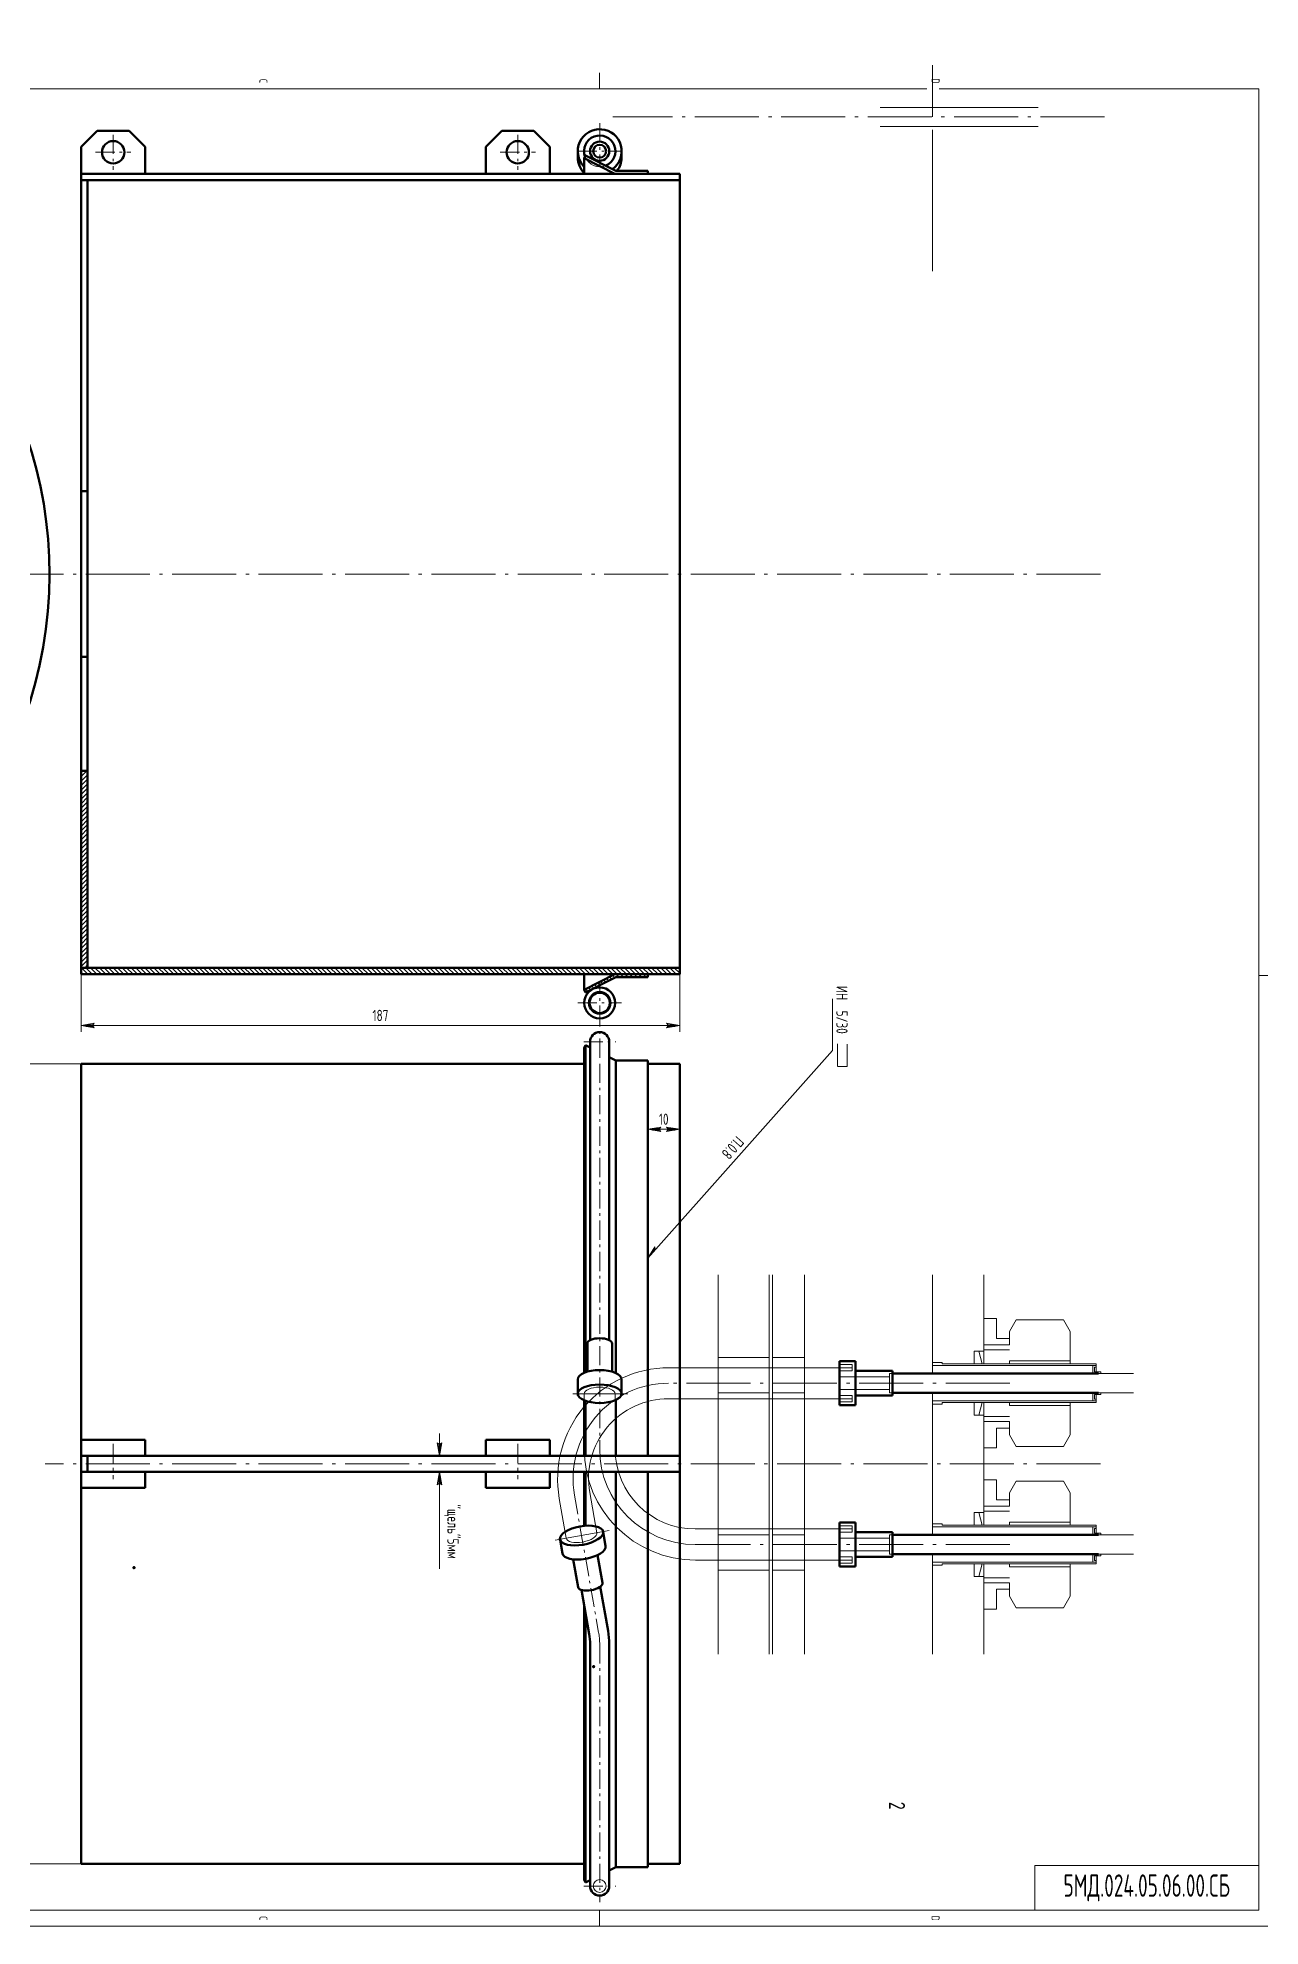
# Model space of a CAD drawing. Extents: x -414 to 4851, y -2165 to 1761.
# Drawn here: x 519 to 901, y -769 to -179 of the extents above; entities that cross this region are included whole.
import ezdxf
from ezdxf.enums import TextEntityAlignment as Align

# ---------------------------------------------------------------- set-up
doc = ezdxf.new("R2010")
doc.units = 0
doc.linetypes.add('S-P20', pattern=[27, 20, -3, 1, -3])
doc.linetypes.add('S-P6', pattern=[9.8, 6, -1.5, 0.8, -1.5])
for name, color, linetype, lineweight in [('1', 9, 'CONTINUOUS', 20), ('2', 2, 'CONTINUOUS', 50), ('DIM', 4, 'CONTINUOUS', 20), ('HATCH', 5, 'CONTINUOUS', 20), ('TR', 3, 'CONTINUOUS', 20)]:
    doc.layers.add(name, color=color, linetype=linetype, lineweight=lineweight)
doc.styles.add('SIMPLEX', font='simplex.shx', dxfattribs={"width": 0.7})

# ---------------------------------------------------------------- blocks, each defined once
blk = doc.blocks.new('SHTAMP1')
at = {"layer": 'DIM', "color": 2}
for p, q in [((-185, 55), (0, 55)), ((-185, 55), (-185, 0)), ((-178, 55), (-178, 29.99999999999999)), ((-168, 55), (-168, 0)), ((-145, 55), (-145, 0)), ((-130, 55), (-130, 0)), ((-120, 55), (-120, 0)), ((-120, 40), (0, 40)), ((-49.99999999999997, 40), (-50, 0)), ((-34.99999999999997, 40), (-34.99999999999997, 20)), ((-17.99999999999997, 40), (-17.99999999999997, 20.00000000000001)), ((-185, 35), (-120, 35)), ((-185, 30), (-120, 30)), ((-49.99999999999997, 35), (0, 35)), ((-50, 20), (0, 20)), ((-29.99999999999994, 20.00000000000001), (-29.99999999999997, 15)), ((-120, 15), (0, 15))]:
    blk.add_line(p, q, dxfattribs=at)
at = {"layer": 'DIM'}
for p, q in [((-185, 50), (-120, 50)), ((-185, 45), (-120, 45)), ((-185, 40), (-120, 40)), ((-44.99999999999997, 35), (-44.99999999999997, 20)), ((-39.99999999999997, 35), (-39.99999999999997, 20)), ((-185, 25), (-120, 25)), ((-185, 20), (-120, 20)), ((-185, 15), (-120, 15)), ((-185, 10), (-120, 10)), ((-185, 5), (-120, 5))]:
    blk.add_line(p, q, dxfattribs=at)
at = {"layer": 'DIM', "style": 'SIMPLEX', "width": 0.6}
blk.add_text('1', height=2.5, dxfattribs=at).set_placement((-35.17607202795625, 16.2))
at = {"layer": 'DIM', "style": 'SIMPLEX', "width": 0.6, "flags": 8}
blk.add_attdef('ОБОЗНАЧЕНИЕ2', text='', height=7, dxfattribs=at).set_placement((-117, 60), align=Align.MIDDLE)
at = {"layer": 'DIM', "style": 'SIMPLEX', "width": 0.6}
for tag, height, p in [('ОБОЗНАЧЕНИЕ', 7, (-60, 47.5)), ('МАСШТАБ', 5, (-9, 27.5))]:
    blk.add_attdef(tag, text='', height=height, dxfattribs=at).set_placement(p, align=Align.MIDDLE)
at = {"layer": 'DIM', "style": 'SIMPLEX', "width": 0.9108433734939759}
blk.add_attdef('ДАТА', text='', height=2.5, dxfattribs=at).set_placement((-129.5, 26.2), (-120.5, 26.2), align=Align.FIT)
at = {"layer": 'DIM', "style": 'SIMPLEX', "width": 0.6}
for tag, p in [('ЛИСТОВ', (-13.325, 16.2)), ('FORMAT', (-20, -3.8))]:
    blk.add_attdef(tag, p, '', height=2.5, dxfattribs=at)
blk.add_attdef('ТЕЛЕФОН', text='', height=2.5, dxfattribs=at).set_placement((-137.5, 12.5), align=Align.MIDDLE_CENTER)
at = {"layer": 'TR', "style": 'SIMPLEX', "width": 0.7}
for s, p in [('Литера', (-42.49999999999997, 36.2)), ('Масса', (-26.49999999999997, 36.2)), ('Масштаб', (-9, 36.2)), ('Изм.', (-181.5, 31.2)), ('Лист', (-173, 31.2)), ('No. докум.', (-156.5, 31.2)), ('Подпись', (-137.5, 31.2)), ('Дата', (-125, 31.2)), ('Институт ядерной физики', (-25, 10.70243239950646)), ('СО РАН', (-25, 6.416718113792172)), ('Новосибирск', (-25, 2.131003828077887))]:
    blk.add_text(s, height=2.5, dxfattribs=at).set_placement(p, align=Align.CENTER)
at = {"layer": 'TR', "style": 'SIMPLEX'}
for s, width, p in [('Разработал', 0.6, (-183.5, 26.2)), ('Проверил', 0.7, (-183.5, 21.2)), ('T.контр.', 0.7, (-183.5, 16.2)), ('Лист', 0.7, (-48.5, 16.2)), ('Листов', 0.7, (-28.49999999999997, 16.2)), ('Н.контр.', 0.7, (-183.5, 6.200000000000001)), ('Утвердил', 0.7, (-183.5, 1.200000000000001))]:
    blk.add_text(s, height=2.5, dxfattribs=dict(at, width=width)).set_placement(p)
at = {"layer": 'TR', "style": 'SIMPLEX', "width": 0.6}
for tag, height, p in [('НАИМЕНОВАНИЕ', 5, (-85.34568711718521, 29.20002082529924)), ('НАИМЕНОВАНИЕ2', 5, (-85.34568711718521, 21.20002082529924)), ('МАТЕРИАЛ', 3.5, (-85, 9)), ('СОРТАМЕНТ', 3.5, (-85, 3))]:
    blk.add_attdef(tag, text='', height=height, dxfattribs=at).set_placement(p, align=Align.CENTER)
for tag, p, height in [('РАЗРАБОТАЛ', (-166.7, 26.2), 2.5), ('ПРОВЕРИЛ', (-166.7, 21.2), 2.5), ('НОРМОКОНТРОЛЬ', (-166.7, 6.199999999999998), 2.5), ('УТВЕРДИЛ', (-166.7, 1.199999999999999), 2.5), ('ФАЙЛ', (-185, -4), 2)]:
    blk.add_attdef(tag, p, '', height=height, dxfattribs=at)
blk = doc.blocks.new('LEADR')
at = {"layer": 'DIM'}
for p, q in [((-1.170416226631389, 0.2000000000000028), (0, 0)), ((-0.9997944300187243, -0.0002412563466975826), (-1.170416226631389, 0.2000000000000028)), ((0, 0), (-1.170416226631389, -0.1999999999999886)), ((-0.4381870021173455, 0.07487712356459042), (-1.063684681848329, 0.07474016190496968)), ((0, 0), (-1, 0)), ((-1.170416226631389, -0.1999999999999886), (-0.9997944300187243, -0.0002412563466975826)), ((-0.4396274744967172, -0.07512327059271229), (-1.063870801763059, -0.07525989858129378))]:
    blk.add_line(p, q, dxfattribs=at)
blk = doc.blocks.new('SVLEADR')
at = {"layer": 'DIM'}
for p, q in [((-1.170621796612664, -0.199758743653291), (-1, 0)), ((0, 0), (-1.170621796612664, -0.199758743653291)), ((-0.3755462257252447, -0.07510924514504325), (-1.064076371744335, -0.0750186422345962))]:
    blk.add_line(p, q, dxfattribs=at)

msp = doc.modelspace()

# ---------------------------------------------------------------- hatches: boundary and pattern name
at = {"layer": 'HATCH'}
h = msp.add_hatch(dxfattribs=at)
h.set_pattern_fill('U', color=256, angle=44.99999999999999, style=0, pattern_type=0)
h.set_pattern_definition([(44.99999999999999, (730.9089127185168, 1781.616501995156), (-0.7071067811865472, 0.7071067811865478), [])])
h.paths.add_polyline_path([(534.3509480898263, -407.7903931596406), (532.3509480898259, -407.7903931596406), (532.3509480898255, -469.2903931596405), (534.3509480898258, -469.2903931596405)])
h = msp.add_hatch(dxfattribs=at)
h.set_pattern_fill('U', color=256, angle=-45.00000000000003, style=0, pattern_type=0)
h.set_pattern_definition([(314.9999999999999, (730.9089127185168, 1781.616501995156), (0.7071067811865478, 0.7071067811865472), [])])
h.paths.add_polyline_path([(532.3509480898255, -469.2903931596406), (532.3509480898254, -471.2903931596406), (685.3509480898258, -471.2903931596408), (719.3509480898258, -471.2903931596404), (719.3509480898258, -469.2903931596404), (685.3509480898258, -469.2903931596408)])
h = msp.add_hatch(dxfattribs=at)
h.set_pattern_fill('U', color=256, angle=44.99999999999999, style=0, pattern_type=0)
h.set_pattern_definition([(314.9999999999999, (730.9089127185159, -2474.197288314438), (-0.7071067811865477, -0.7071067811865474), [])])
h.paths.add_polyline_path([(699.1108693307466, -471.2903931596406), (689.5009480898264, -476.1868925995265), (689.9549385895664, -477.077899123715), (699.3509480898258, -472.2903931596408), (709.3509480898258, -472.2903931596404), (709.3509480898258, -471.2903931596405)])
h = msp.add_hatch(dxfattribs=at)
h.set_pattern_fill('U', color=256, angle=-45.00000000000003, style=0, pattern_type=0)
h.set_pattern_definition([(44.99999999999999, (730.9089127185159, -2474.197288314438), (0.7071067811865474, -0.7071067811865477), [])])
h.paths.add_polyline_path([(690.9659480898258, -480.290393159641, 1.000000072472149), (697.7359480898258, -480.290393159641, 1.000000072472149)])
h.paths.add_polyline_path([(697.5159480898258, -480.290393159641, -1.00000015103744), (691.1859480898258, -480.290393159641, -1.00000015103744)], flags=16)

# ---------------------------------------------------------------- linework, layer by layer
at = {"layer": '1'}
for p, q in [((798.3509480898267, -187.290393159641), (798.3509480898267, -203.4952201702087)), ((798.3509480898267, -207.4952201702085), (798.3509480898267, -251.6393218879609)), ((731.3509480898258, -683.8000452440081), (731.3509480898258, -565.2521318080692)), ((747.3509480898258, -683.8000452440081), (747.3509480898258, -565.2521318080692)), ((748.3509480898258, -683.8000452440081), (748.3509480898258, -565.2521318080692)), ((758.3509480898258, -683.8000452440081), (758.3509480898258, -565.2521318080692)), ((798.3509480898258, -596.1000452440078), (798.3509480898258, -565.2521318080692)), ((814.3509480898258, -593.1000452440092), (814.3509480898258, -565.2521318080692)), ((814.3509480898258, -578.900045244008), (818.3509480898258, -578.900045244008)), ((818.3509480898258, -578.900045244008), (818.3509480898258, -585.1000452440082)), ((811.3509480898258, -589.1000452440092), (814.3509480898258, -589.1000452440092)), ((811.3509480898258, -589.1000452440092), (811.3509480898258, -593.1000452440092)), ((812.7791513201012, -589.1000452440092), (813.8509480898258, -593.1000452440092)), ((814.3509480898258, -587.1000452440082), (822.3509480898258, -587.1000452440082)), ((814.3509480898258, -588.724045244008), (822.3509480898258, -588.724045244008)), ((818.3509480898258, -585.1000452440082), (822.3509480898258, -585.1000452440082)), ((822.3509480898258, -585.1000452440082), (822.3509480898258, -587.1000452440082)), ((773.2774745990166, -594.2500452440079), (715.9907078255585, -594.2500452440079)), ((773.2774745990166, -593.2500452440079), (769.2774745990166, -593.2500452440079)), ((773.2774745990166, -595.2500452440079), (769.2774745990166, -595.2500452440079)), ((773.2774745990166, -593.2500452440079), (773.2774745990166, -595.2500452440079)), ((798.3509480898258, -592.6000452440078), (801.3509480898258, -592.6000452440082)), ((798.3509480898258, -593.6000452440078), (849.4627878412232, -593.600045244011)), ((801.3509480898258, -592.6000452440082), (801.3509480898258, -593.1000452440082)), ((801.3509480898258, -593.1000452440082), (849.4627878412232, -593.100045244011)), ((822.3509480898258, -592.1000452440092), (841.3509480898258, -592.1000452440105)), ((848.4679779071932, -593.600045244011), (848.4679779071932, -596.1000452440082)), ((848.9679779071932, -594.1000452440082), (849.4627878412232, -594.1000452440082)), ((848.9679779071932, -594.1000452440082), (848.9679779071932, -595.6000452440082)), ((849.4627878412232, -593.100045244011), (849.4627878412232, -595.6000452440082)), ((850.9291304132933, -595.6000452440082), (850.9291304132933, -596.1000452440078)), ((784.8774745990161, -597.1000452440078), (769.2774745990166, -597.1000452440078)), ((784.8774745990161, -601.1000452440078), (769.2774745990166, -601.1000452440078)), ((785.8354549277867, -596.1000452440078), (784.8774745990161, -596.1000452440078)), ((784.8774745990161, -596.1000452440082), (784.8774745990161, -602.1000452440078)), ((831.3509480898258, -596.1000452440082), (833.3509480898258, -596.1000452440082)), ((773.2774745990166, -603.9500452440077), (715.8715324662983, -603.9500452440077)), ((773.2774745990166, -602.9500452440077), (769.2774745990166, -602.9500452440077)), ((773.2774745990166, -604.9500452440077), (769.2774745990166, -604.9500452440077)), ((773.2774745990166, -602.9500452440077), (773.2774745990166, -604.9500452440077)), ((785.8254890388064, -602.1000452440078), (784.8774745990161, -602.1000452440078)), ((798.3509480898258, -646.5000452440079), (798.3509480898258, -602.1000452440078)), ((798.3509480898258, -604.6000452440078), (849.4627878412232, -604.6000452440046)), ((798.3509480898258, -605.6000452440078), (801.3509480898258, -605.6000452440073)), ((801.3509480898258, -605.1000452440073), (849.4627878412232, -605.1000452440046)), ((801.3509480898258, -605.6000452440073), (801.3509480898258, -605.1000452440073)), ((811.3509480898258, -609.1000452440064), (811.3509480898258, -605.1000452440064)), ((812.7791513201012, -609.1000452440064), (813.8509480898258, -605.1000452440064)), ((814.3509480898258, -643.5000452440092), (814.3509480898258, -605.1000452440069)), ((822.3509480898258, -606.1000452440064), (841.3509480898258, -606.1000452440051)), ((831.3509480898258, -602.1000452440073), (833.3509480898258, -602.1000452440073)), ((848.4679779071932, -604.6000452440046), (848.4679779071932, -602.1000452440073)), ((848.9679779071932, -604.1000452440073), (848.9679779071932, -602.6000452440073)), ((848.9679779071932, -604.1000452440073), (849.4627878412232, -604.1000452440073)), ((849.4627878412232, -605.1000452440046), (849.4627878412232, -602.6000452440073)), ((850.9291304132933, -602.6000452440073), (850.9291304132933, -602.1000452440078)), ((811.3509480898258, -609.1000452440064), (814.3509480898258, -609.1000452440064)), ((814.3509480898258, -609.4760452440075), (822.3509480898258, -609.4760452440075)), ((814.3509480898258, -611.1000452440073), (822.3509480898258, -611.1000452440073)), ((818.3509480898258, -613.1000452440073), (822.3509480898258, -613.1000452440073)), ((818.3509480898258, -619.3000452440076), (818.3509480898258, -613.1000452440073)), ((822.3509480898258, -613.1000452440073), (822.3509480898258, -611.1000452440073)), ((814.3509480898258, -619.3000452440076), (818.3509480898258, -619.3000452440076)), ((814.3509480898258, -629.3000452440081), (818.3509480898258, -629.3000452440081)), ((818.3509480898258, -629.3000452440081), (818.3509480898258, -635.5000452440083)), ((818.3509480898258, -635.5000452440083), (822.3509480898258, -635.5000452440083)), ((822.3509480898258, -635.5000452440083), (822.3509480898258, -637.5000452440083)), ((798.3509480898258, -643.0000452440079), (801.3509480898258, -643.0000452440083)), ((801.3509480898258, -643.0000452440083), (801.3509480898258, -643.5000452440083)), ((811.3509480898258, -639.5000452440092), (814.3509480898258, -639.5000452440092)), ((811.3509480898258, -639.5000452440092), (811.3509480898258, -643.5000452440092)), ((812.7791513201012, -639.5000452440092), (813.8509480898258, -643.5000452440092)), ((814.3509480898258, -637.5000452440083), (822.3509480898258, -637.5000452440083)), ((814.3509480898258, -639.1240452440081), (822.3509480898258, -639.1240452440081)), ((822.3509480898258, -642.5000452440092), (841.3509480898258, -642.5000452440106)), ((773.2774745990166, -644.650045244008), (724.2009480898262, -644.6500452440075)), ((773.2774745990166, -643.650045244008), (769.2774745990166, -643.650045244008)), ((773.2774745990166, -645.650045244008), (769.2774745990166, -645.650045244008)), ((784.8774745990161, -647.5000452440079), (769.2774745990166, -647.5000452440079)), ((773.2774745990166, -643.650045244008), (773.2774745990166, -645.650045244008)), ((785.8354549277867, -646.5000452440079), (784.8774745990161, -646.5000452440079)), ((784.8774745990161, -646.5000452440083), (784.8774745990161, -652.5000452440079)), ((798.3509480898258, -644.0000452440079), (849.4627878412232, -644.0000452440111)), ((801.3509480898258, -643.5000452440083), (849.4627878412232, -643.5000452440111)), ((831.3509480898258, -646.5000452440083), (833.3509480898258, -646.5000452440083)), ((848.4679779071932, -644.0000452440111), (848.4679779071932, -646.5000452440083)), ((848.9679779071932, -644.5000452440083), (849.4627878412232, -644.5000452440083)), ((848.9679779071932, -644.5000452440083), (848.9679779071932, -646.0000452440083)), ((849.4627878412232, -643.5000452440111), (849.4627878412232, -646.0000452440083)), ((850.9291304132933, -646.0000452440083), (850.9291304132933, -646.5000452440079)), ((773.2774745990166, -654.3500452440078), (724.3009480898265, -654.3500452440073)), ((784.8774745990161, -651.5000452440079), (769.2774745990166, -651.5000452440079)), ((773.2774745990166, -653.3500452440078), (769.2774745990166, -653.3500452440078)), ((773.2774745990166, -653.3500452440078), (773.2774745990166, -655.3500452440078)), ((785.8254890388064, -652.5000452440079), (784.8774745990161, -652.5000452440079)), ((798.3509480898258, -683.8000452440081), (798.3509480898258, -652.5000452440079)), ((831.3509480898258, -652.5000452440074), (833.3509480898258, -652.5000452440074)), ((848.4679779071932, -655.0000452440047), (848.4679779071932, -652.5000452440074)), ((848.9679779071932, -654.5000452440074), (848.9679779071932, -653.0000452440074)), ((848.9679779071932, -654.5000452440074), (849.4627878412232, -654.5000452440074)), ((849.4627878412232, -655.5000452440047), (849.4627878412232, -653.0000452440074)), ((850.9291304132933, -653.0000452440074), (850.9291304132933, -652.5000452440079)), ((773.2774745990166, -655.3500452440078), (769.2774745990166, -655.3500452440078)), ((798.3509480898258, -655.0000452440079), (849.4627878412232, -655.0000452440047)), ((798.3509480898258, -656.0000452440079), (801.3509480898258, -656.0000452440074)), ((801.3509480898258, -655.5000452440074), (849.4627878412232, -655.5000452440047)), ((801.3509480898258, -656.0000452440074), (801.3509480898258, -655.5000452440074)), ((811.3509480898258, -659.5000452440065), (811.3509480898258, -655.5000452440065)), ((811.3509480898258, -659.5000452440065), (814.3509480898258, -659.5000452440065)), ((812.7791513201012, -659.5000452440065), (813.8509480898258, -655.5000452440065)), ((814.3509480898258, -683.8000452440081), (814.3509480898258, -655.500045244007)), ((814.3509480898258, -659.8760452440076), (822.3509480898258, -659.8760452440076)), ((822.3509480898258, -656.5000452440065), (841.3509480898258, -656.5000452440052)), ((814.3509480898258, -661.5000452440074), (822.3509480898258, -661.5000452440074)), ((818.3509480898258, -669.7000452440077), (818.3509480898258, -663.5000452440074)), ((818.3509480898258, -663.5000452440074), (822.3509480898258, -663.5000452440074)), ((822.3509480898258, -663.5000452440074), (822.3509480898258, -661.5000452440074)), ((814.3509480898258, -669.7000452440077), (818.3509480898258, -669.7000452440077))]:
    msp.add_line(p, q, dxfattribs=at)
at = {"layer": '1', "color": 2}
for p, q in [((831.3509480898267, -200.4952201702089), (781.9486598507913, -200.4952201702087)), ((831.3509480898267, -206.4952201702085), (781.9486598507913, -206.4952201702087)), ((850.9291304132933, -595.6000452440082), (848.9679779071932, -595.6000452440082)), ((861.1225712613652, -596.1000452440082), (833.3509480898258, -596.1000452440082)), ((831.3509480898258, -602.1000452440073), (789.5486598507898, -602.1000452440078)), ((861.1225712613652, -602.1000452440073), (833.3509480898258, -602.1000452440073)), ((850.9291304132933, -602.6000452440073), (848.9679779071932, -602.6000452440073)), ((861.1225712613652, -646.5000452440083), (833.3509480898258, -646.5000452440083)), ((850.9291304132933, -646.0000452440083), (848.9679779071932, -646.0000452440083)), ((831.3509480898258, -652.5000452440074), (789.5486598507898, -652.5000452440079)), ((861.1225712613652, -652.5000452440074), (833.3509480898258, -652.5000452440074)), ((850.9291304132933, -653.0000452440074), (848.9679779071932, -653.0000452440074))]:
    msp.add_line(p, q, dxfattribs=at)
at = {"layer": '1', "linetype": 'S-P6'}
for p, q in [((694.3509480898267, -205.4403931596409), (694.3509480898267, -219.1403931596407)), ((542.3509480898258, -209.040393159641), (542.3509480898258, -220.040393159641)), ((668.747222732841, -209.0403931596413), (668.747222732841, -220.0403931596413)), ((536.8509480898258, -214.540393159641), (547.8509480898258, -214.540393159641)), ((663.247222732841, -214.5403931596413), (674.247222732841, -214.5403931596413)), ((687.5009480898264, -214.1903931596409), (701.2009480898262, -214.1903931596409)), ((694.3509480898258, -487.1403931596407), (694.3509480898258, -473.4403931596409)), ((687.5009480898264, -480.2903931596408), (701.2009480898262, -480.2903931596408)), ((694.3509480898258, -497.4110690569416), (694.3509480898258, -487.4110690569416)), ((689.3509480898258, -492.4110690569416), (699.3509480898258, -492.4110690569416)), ((694.3509480898258, -499.300045244008), (694.3509480898258, -619.650045244008)), ((542.3509480898258, -618.0500452440081), (542.3509480898258, -629.0500452440081)), ((668.747222732841, -618.0500452440081), (668.747222732841, -629.0500452440081)), ((686.475021038884, -634.1334433473655), (694.0319109030827, -676.9906954470478)), ((694.3509480898258, -680.6373071780533), (694.3509480898258, -761.1890214310745)), ((689.3509480898258, -756.1890214310745), (699.3509480898258, -756.1890214310745))]:
    msp.add_line(p, q, dxfattribs=at)
at = {"layer": '1', "linetype": 'S-P20'}
for p, q in [((852.1023423370573, -203.4952201702087), (698.4807221221947, -203.4952201702087)), ((269.3178191926888, -346.2903931596406), (523.0695337595064, -346.2903931596406)), ((850.7899699192769, -346.2903931596408), (521.0938414974814, -346.2903931596406)), ((822.4663491146559, -599.1000452440078), (715.8715324662983, -599.1000452440078)), ((703.1231970420288, -602.400045244008), (686.0005114555845, -602.400045244008)), ((850.7899699192769, -624.3000452440081), (521.0938414974814, -624.3000452440081)), ((697.3289962773663, -645.1720274512197), (680.4664427594455, -648.1453506000696)), ((822.4663491146559, -649.5000452440079), (724.2009480898262, -649.5000452440079))]:
    msp.add_line(p, q, dxfattribs=at)
at = {"layer": '1', "color": 9}
for p, q in [((747.3509480898258, -591.1000452440078), (731.3509480898258, -591.1000452440078)), ((758.3509480898258, -591.1000452440078), (748.3509480898258, -591.1000452440078)), ((689.5009480898264, -602.400045244008), (689.5009480898264, -619.5500452440072)), ((699.2009480898262, -602.400045244008), (699.2009480898262, -619.6500452440075)), ((747.3509480898258, -602.1000452440078), (731.3509480898258, -602.1000452440078)), ((758.3509480898258, -602.1000452440078), (748.3509480898258, -602.1000452440078)), ((683.9136998957749, -647.5375061574953), (681.7193980207333, -635.0930018268175)), ((693.4663350999938, -645.8531188341256), (691.251338640993, -633.2912496856809)), ((747.3509480898258, -646.5000452440079), (731.3509480898258, -646.5000452440079)), ((758.3509480898258, -646.5000452440079), (748.3509480898258, -646.5000452440079)), ((747.3509480898258, -657.5000452440079), (731.3509480898258, -657.5000452440079)), ((758.3509480898258, -657.5000452440079), (748.3509480898258, -657.5000452440079))]:
    msp.add_line(p, q, dxfattribs=at)
at = {"layer": '1', "flags": 128}
for points in [[(841.3509480898258, -593.1000452440098), (841.3509480898258, -583.0000452440077), (839.2236376929679, -579.315435553181), (824.4782584866828, -579.315435553181), (822.3509480898258, -583.0000452440077), (822.3509480898258, -587.100045244008)], [(822.3509480898258, -592.1000452440089), (822.3509480898258, -593.1000452440089)], [(841.3509480898258, -605.1000452440053), (841.3509480898258, -615.2000452440075), (839.2236376929679, -618.8846549348341), (824.4782584866828, -618.8846549348341), (822.3509480898258, -615.2000452440075), (822.3509480898258, -611.1000452440071)], [(822.3509480898258, -606.1000452440062), (822.3509480898258, -605.1000452440062)], [(841.3509480898258, -643.5000452440099), (841.3509480898258, -633.4000452440077), (839.2236376929679, -629.7154355531811), (824.4782584866828, -629.7154355531811), (822.3509480898258, -633.4000452440077), (822.3509480898258, -637.5000452440081)], [(822.3509480898258, -642.500045244009), (822.3509480898258, -643.500045244009)], [(841.3509480898258, -655.5000452440054), (841.3509480898258, -665.6000452440076), (839.2236376929679, -669.2846549348342), (824.4782584866828, -669.2846549348342), (822.3509480898258, -665.6000452440076), (822.3509480898258, -661.5000452440072)], [(822.3509480898258, -656.5000452440063), (822.3509480898258, -655.5000452440063)]]:
    msp.add_lwpolyline(points, dxfattribs=at)
at = {"layer": '1'}
for centre, radius in [((694.3509480898258, -214.1903931596411), 4.85), ((694.3509480898258, -756.1890214310745), 2)]:
    msp.add_circle(centre, radius, dxfattribs=at)
for centre, radius, start, end in [((715.9907078255585, -629.0500452440085), 34.8, 89.99999999999999, 190.0000000000001), ((715.8715324662983, -628.9500452440082), 29.85, 89.99999999999999, 189.9999999999999), ((715.8715324662983, -628.9500452440082), 25, 89.99999999999999, 190.0000000000001), ((724.3009480898265, -619.5500452440076), 34.8, 180, 270), ((724.2009480898262, -619.650045244008), 29.85, 180, 270), ((724.2009480898262, -619.650045244008), 25, 180, 270)]:
    msp.add_arc(centre, radius, start, end, dxfattribs=at)
at = {"layer": '1', "linetype": 'S-P6'}
msp.add_arc((673.3509480898258, -680.6373071780536), 21, 0, 9.99999999999976, dxfattribs=at)
at = {"layer": '1'}
msp.add_ellipse((694.3509480898258, -602.4000452440077), major_axis=(4.849999999999994, -2.078769285613483e-15), ratio=0.422680412371172, start_param=0, end_param=3.141592653589793, dxfattribs=at)
at = {"layer": '1', "extrusion": (0, 0, -1)}
msp.add_ellipse((688.6900174978848, -646.6953124958104), major_axis=(4.776317602109203, 0.8421936616846071), ratio=0.422680412371172, start_param=0, end_param=3.141592653589793, dxfattribs=at)
at = {"layer": '2'}
for p, q in [((532.3509480898258, -212.790393159641), (537.3509480898258, -207.790393159641)), ((542.3509480898258, -207.790393159641), (537.3509480898258, -207.790393159641)), ((547.3509480898258, -207.790393159641), (542.3509480898258, -207.790393159641)), ((552.3509480898263, -212.7903931596413), (547.3509480898258, -207.790393159641)), ((658.747222732841, -212.7903931596413), (663.747222732841, -207.7903931596413)), ((668.747222732841, -207.7903931596413), (663.747222732841, -207.7903931596413)), ((673.747222732841, -207.7903931596413), (668.747222732841, -207.7903931596413)), ((673.747222732841, -207.7903931596413), (678.747222732841, -212.7903931596413)), ((532.3509480898258, -221.290393159641), (532.3509480898258, -212.790393159641)), ((552.3509480898267, -221.2903931596413), (552.3509480898263, -212.7903931596413)), ((658.747222732841, -221.2903931596413), (658.747222732841, -212.7903931596413)), ((678.747222732841, -221.2903931596413), (678.747222732841, -212.7903931596413)), ((687.5009480898264, -216.1903931596409), (687.5009480898264, -214.1903931596409)), ((689.5009480898264, -216.3938937197551), (689.9549385895664, -215.5028871955666)), ((699.1108693307463, -221.2903931596408), (689.5009480898264, -216.3938937197551)), ((689.5009480898264, -221.290393159641), (689.5009480898264, -216.3938937197551)), ((699.3509480898267, -220.2903931596408), (689.9549385895664, -215.5028871955664)), ((701.2009480898262, -216.1903931596409), (701.2009480898262, -214.1903931596409)), ((532.3509480898258, -221.2903931596406), (532.3509480898263, -346.2903931596406)), ((685.3509480898267, -221.2903931596408), (532.3509480898258, -221.2903931596406)), ((685.3509480898267, -223.2903931596408), (532.3509480898258, -223.2903931596406)), ((534.3509480898267, -223.2903931596406), (534.3509480898267, -346.2903931596406)), ((719.3509480898267, -221.290393159641), (685.3509480898267, -221.2903931596408)), ((719.3509480898267, -223.290393159641), (685.3509480898267, -223.2903931596408)), ((709.3509480898267, -220.290393159641), (699.3509480898267, -220.2903931596408)), ((709.3509480898267, -221.290393159641), (709.3509480898267, -220.290393159641)), ((719.3509480898267, -223.290393159641), (719.3509480898267, -221.290393159641)), ((719.3509480898267, -223.290393159641), (719.3509480898267, -346.2903931596413)), ((532.3509480898263, -320.4108645704256), (534.3509480898267, -320.4108645704256)), ((532.3509480898254, -471.2903931596406), (532.3509480898263, -346.2903931596406)), ((534.3509480898258, -469.2903931596406), (534.3509480898267, -346.2903931596406)), ((719.3509480898258, -469.2903931596413), (719.3509480898267, -346.2903931596413)), ((532.3509480898263, -372.1699217488558), (534.3509480898267, -372.1699217488558)), ((534.3509480898258, -407.7903931596406), (532.3509480898258, -407.7903931596406)), ((685.3509480898258, -469.2903931596408), (532.3509480898254, -469.2903931596406)), ((685.3509480898258, -471.2903931596408), (532.3509480898254, -471.2903931596406)), ((719.3509480898258, -469.2903931596404), (685.3509480898258, -469.2903931596408)), ((719.3509480898258, -471.2903931596404), (685.3509480898258, -471.2903931596408)), ((699.1108693307463, -471.2903931596408), (689.5009480898264, -476.1868925995265)), ((689.5009480898264, -471.2903931596404), (689.5009480898264, -476.1868925995265)), ((709.3509480898258, -471.2903931596404), (709.3509480898258, -472.2903931596404)), ((719.3509480898258, -469.2903931596404), (719.3509480898258, -471.2903931596404)), ((689.5009480898264, -476.1868925995265), (689.9549385895664, -477.077899123715)), ((699.3509480898258, -472.2903931596408), (689.9549385895664, -477.077899123715)), ((709.3509480898258, -472.2903931596404), (699.3509480898258, -472.2903931596408)), ((689.5009480898264, -494.4035458041223), (689.9549385895664, -493.5125392799338)), ((689.5009480898264, -499.3000452440085), (689.5009480898264, -494.4035458041223)), ((689.9549385895664, -493.5125392799338), (689.9549385895664, -595.6760027137805)), ((691.3509480898258, -494.2238416480524), (689.9549385895664, -493.5125392799338)), ((691.3509480898258, -492.4110690569416), (691.3509480898258, -585.6659085144072)), ((697.3509480898258, -492.4110690569416), (697.3509480898258, -585.6659085144067)), ((685.3509480898258, -499.300045244008), (532.3509480898254, -499.3000452440078)), ((532.3509480898254, -499.3000452440078), (532.3509480898258, -624.3000452440081)), ((689.5009480898264, -499.300045244008), (685.3509480898258, -499.300045244008)), ((689.5009480898264, -499.300045244008), (689.5009480898264, -595.8521140787473)), ((699.3509480898258, -498.300045244008), (697.3509480898258, -497.280994345019)), ((699.3509480898258, -498.300045244008), (699.3509480898258, -595.9178224504328)), ((709.3509480898258, -498.3000452440085), (699.3509480898258, -498.300045244008)), ((709.3509480898258, -499.3000452440085), (709.3509480898258, -498.3000452440085)), ((709.3509480898258, -499.3000452440085), (709.3509480898258, -621.8000452440081)), ((719.3509480898258, -499.3000452440085), (709.3509480898258, -499.3000452440085)), ((719.3509480898258, -499.3000452440085), (719.3509480898258, -624.3000452440085)), ((690.5009480898264, -595.501433572462), (690.5009480898264, -586.7000452440082)), ((698.2009480898262, -595.501433572462), (698.2009480898262, -586.7000452440077)), ((774.2774745990166, -592.2500452440074), (769.2774745990166, -592.2500452440074)), ((769.2774745990166, -592.2500452440074), (769.2774745990175, -605.9500452440077)), ((774.2774745990166, -592.2500452440074), (774.2774745990166, -605.9500452440077)), ((785.8774745990161, -595.2500452440079), (774.2774745990166, -595.2500452440079)), ((785.8774745990161, -595.2500452440079), (785.8774745990161, -602.9500452440077)), ((687.5009480898264, -602.9000452440089), (687.5009480898264, -597.9000452440093)), ((701.2009480898262, -602.9000452440071), (701.2009480898262, -597.9000452440075)), ((850.1636765290807, -596.1000452440078), (785.8774745990161, -596.1000452440078)), ((689.5009480898264, -604.4479764092696), (689.5009480898264, -621.8000452440076)), ((689.9549385895664, -604.6240877742364), (689.9549385895664, -621.8000452440076)), ((699.3509480898258, -604.3822680375822), (699.3509480898258, -621.8000452440076)), ((774.2774745990166, -605.9500452440077), (769.2774745990166, -605.9500452440077)), ((785.8774745990161, -602.9500452440077), (774.2774745990166, -602.9500452440077)), ((850.1636765290807, -602.1000452440078), (785.8774745990161, -602.1000452440078)), ((532.3509480898254, -630.3000452440081), (532.3509480898254, -616.8000452440081)), ((542.3509480898258, -616.8000452440081), (532.3509480898254, -616.8000452440081)), ((552.3509480898258, -616.8000452440081), (542.3509480898258, -616.8000452440081)), ((552.3509480898258, -621.8000452440076), (552.3509480898258, -616.8000452440081)), ((668.747222732841, -616.8000452440081), (658.747222732841, -616.8000452440081)), ((658.747222732841, -621.8000452440076), (658.747222732841, -616.8000452440081)), ((678.747222732841, -616.8000452440081), (668.747222732841, -616.8000452440081)), ((678.747222732841, -621.8000452440076), (678.747222732841, -616.8000452440081)), ((685.3509480898258, -621.8000452440076), (532.3509480898254, -621.8000452440076)), ((532.3509480898254, -749.3000452440081), (532.3509480898258, -624.3000452440081)), ((534.3509480898267, -626.8000452440085), (534.3509480898258, -621.8000452440076)), ((719.3509480898258, -621.8000452440081), (685.3509480898258, -621.8000452440076)), ((719.3509480898258, -749.3000452440076), (719.3509480898258, -624.3000452440085)), ((685.3509480898258, -626.8000452440076), (532.3509480898254, -626.8000452440076)), ((552.3509480898267, -631.8000452440085), (552.3509480898258, -626.8000452440076)), ((658.747222732841, -631.8000452440085), (658.747222732841, -626.8000452440076)), ((678.747222732841, -631.8000452440085), (678.747222732841, -626.8000452440076)), ((719.3509480898258, -626.8000452440081), (685.3509480898258, -626.8000452440076)), ((689.5009480898264, -626.8000452440076), (689.5009480898264, -643.6632118105201)), ((689.9549385895664, -626.8000452440076), (689.9549385895664, -643.6284913669795)), ((699.3509480898258, -626.8000452440076), (699.3509480898258, -750.3000452440081)), ((709.3509480898258, -626.8000452440081), (709.3509480898258, -750.3000452440076)), ((542.3509480898267, -631.8000452440085), (532.3509480898263, -631.8000452440085)), ((552.3509480898267, -631.8000452440085), (542.3509480898267, -631.8000452440085)), ((668.747222732841, -631.8000452440085), (658.747222732841, -631.8000452440085)), ((678.747222732841, -631.8000452440085), (668.747222732841, -631.8000452440085)), ((774.2774745990166, -642.6500452440075), (769.2774745990166, -642.6500452440075)), ((769.2774745990166, -642.6500452440075), (769.2774745990175, -656.3500452440078)), ((774.2774745990166, -642.6500452440075), (774.2774745990166, -656.3500452440078)), ((681.8572603009172, -647.3923986363218), (682.7255011892514, -652.316437401382)), ((695.3491265171845, -645.0134186022858), (696.2173674055196, -649.9374573673474)), ((785.8774745990161, -645.650045244008), (774.2774745990166, -645.650045244008)), ((785.8774745990161, -645.650045244008), (785.8774745990161, -653.3500452440078)), ((850.1636765290807, -646.5000452440079), (785.8774745990161, -646.5000452440079)), ((687.6247840381577, -662.8253397021197), (686.0964389939829, -654.1576642389871)), ((695.207803736351, -661.4882487340844), (693.6794586921762, -652.8205732709514)), ((785.8774745990161, -653.3500452440078), (774.2774745990166, -653.3500452440078)), ((850.1636765290807, -652.5000452440079), (785.8774745990161, -652.5000452440074)), ((774.2774745990166, -656.3500452440078), (769.2774745990166, -656.3500452440078)), ((688.6414465867722, -663.6961646200887), (691.0774876440457, -677.5116399800479)), ((694.5502931048452, -662.654275554087), (696.9863341621196, -676.4697509140462)), ((689.5009480898264, -668.5706398682926), (689.5009480898264, -754.1965446838938)), ((689.9549385895664, -671.1453479357467), (689.9549385895664, -755.0875512080822)), ((691.3509480898258, -680.6373071780524), (691.3509480898258, -756.1890214310745)), ((697.3509480898258, -680.6373071780524), (697.3509480898258, -756.1890214310745)), ((685.3509480898258, -749.3000452440081), (532.3509480898254, -749.3000452440081)), ((689.5009480898264, -749.3000452440081), (685.3509480898258, -749.3000452440081)), ((689.5009480898264, -754.1965446838938), (689.9549385895664, -755.0875512080822)), ((691.3509480898258, -754.3762488399636), (689.9549385895664, -755.0875512080822)), ((699.3509480898258, -750.3000452440081), (697.3509480898258, -751.3190961429971)), ((709.3509480898258, -750.3000452440076), (699.3509480898258, -750.3000452440081)), ((719.3509480898258, -749.3000452440076), (709.3509480898258, -749.3000452440076))]:
    msp.add_line(p, q, dxfattribs=at)
for centre, radius in [((542.3509480898254, -214.5403931596414), 3.5), ((668.747222732841, -214.5403931596414), 3.5), ((694.3509480898258, -214.1903931596411), 3), ((694.3509480898258, -214.1903931596411), 2), ((694.3509480898258, -480.290393159641), 4.85), ((694.3509480898258, -480.290393159641), 3.385), ((694.3509480898258, -480.290393159641), 3.165)]:
    msp.add_circle(centre, radius, dxfattribs=at)
for centre, radius, start, end in [((694.3509480898258, -214.1903931596411), 6.85, 305.4791647559599, 224.9252092177171), ((694.3509480898258, -214.1903931596411), 4.9, 292.7625646360441, 200.3313212609557), ((694.3509480898258, -216.1903931596411), 6.85, 180, 224.9252092177171), ((694.3509480898258, -216.1903931596411), 6.85, 323.2345853047129, 0), ((390.4540631647362, -346.2903931596409), 132, 115, 65.00000000000001), ((694.3509480898258, -492.4110690569418), 3, 0, 180), ((673.3509480898258, -680.6373071780527), 18, 0, 9.999999999999606), ((673.3509480898258, -680.6373071780527), 24, 0, 9.99999999999976), ((694.3509480898258, -756.1890214310745), 3, 180, 0)]:
    msp.add_arc(centre, radius, start, end, dxfattribs=at)
for centre, major_axis, ratio in [((694.3509480898258, -586.7000452440079), (-3.849999999999994, 1.650157061775651e-15), 0.4285714285714528), ((694.3509480898258, -597.9000452440077), (-6.849999999999994, 2.935993733289147e-15), 0.4233576642335903)]:
    msp.add_ellipse(centre, major_axis=major_axis, ratio=ratio, start_param=3.141592653589793, end_param=6.283185307179586, dxfattribs=at)
msp.add_ellipse((694.3509480898258, -602.4000452440077), major_axis=(-6.849999999999994, 2.935993733289147e-15), ratio=0.4233576642335903, dxfattribs=at)
at = {"layer": '2', "extrusion": (0, 0, -1)}
msp.add_ellipse((688.6900174978848, -646.6953124958104), major_axis=(-6.74593310813362, -1.189490017018465), ratio=0.4233576642335903, dxfattribs=at)
for centre, major_axis, ratio in [((689.4714342973859, -651.1269473843654), (-6.74593310813362, -1.189490017018465), 0.4233576642335903), ((691.4162938872544, -662.1567942181018), (-3.791509849096996, -0.6685454840176772), 0.4285714285714528)]:
    msp.add_ellipse(centre, major_axis=major_axis, ratio=ratio, start_param=3.141592653589793, end_param=6.283185307179586, dxfattribs=at)
at = {"layer": 'DIM'}
for p, q in [((694.2896355711712, -194.756198468621), (694.2896355711712, -189.756198468621)), ((532.3509480898254, -471.2903931596406), (532.3509480898254, -489.3528348070544)), ((719.3509480898258, -471.2903931596404), (719.3509480898258, -489.3528348070546)), ((900.2896355711712, -471.7561984686205), (905.2896355711712, -471.7561984686205)), ((767.142463006581, -495.1859428127422), (767.142463006581, -478.9716403522172)), ((535.8509480898258, -487.3528348070544), (715.8509480898258, -487.3528348070546)), ((709.3509480898258, -560.0431732578411), (767.142463006581, -495.1859428127422)), ((532.3509480898254, -499.3000452440078), (502.6389886318477, -499.3000452440078)), ((715.8509480898258, -519.7689258186185), (712.8509480898258, -519.7689258186185)), ((644.3172135684897, -618.3000452440076), (644.3172135684897, -614.8000452440076)), ((644.3172135684897, -630.3000452440076), (644.3172135684897, -657.1333785773411)), ((532.3509480898254, -749.3000452440081), (502.6389886318477, -749.3000452440081)), ((694.2896355711712, -763.756198468621), (694.2896355711712, -768.756198468621))]:
    msp.add_line(p, q, dxfattribs=at)
msp.add_lwpolyline([(64.2896355711714, -174.7561984686205), (905.2896355711712, -174.7561984686209), (905.2896355711712, -768.756198468621), (64.28963557117117, -768.7561984686208)], close=True, dxfattribs=at)
at = {"layer": 'DIM', "color": 2}
for points in [[(800.4243833666535, -194.7561984686209), (900.2896355711712, -194.7561984686209), (900.2896355711712, -763.756198468621), (69.28963557117117, -763.7561984686208), (69.2896355711714, -194.7561984686205), (332.7502164211824, -194.7561984686206)], [(446.0217467765942, -194.7561984686209), (796.5872285825428, -194.7561984686209)], [(900.2896355711712, -749.756198468621), (830.2896355711712, -749.7561984686208), (830.2896355711712, -763.7561984686208)]]:
    msp.add_lwpolyline(points, dxfattribs=at)
at = {"layer": 'DIM', "flags": 128}
for points in [[(768.7104428657838, -493.0937804025289), (768.7104428657838, -500.0937804025289), (768.7104428657838, -500.0937804025289), (768.7104428657838, -493.0937804025289)], [(771.6970766823672, -493.1535497018354), (771.6970766823672, -500.1535497018354), (771.6970766823672, -500.1535497018354), (771.6970766823672, -493.1535497018354)], [(771.6970766823672, -500.1535497018352), (768.7104428657838, -500.1535497018352)], [(768.7104428657838, -500.1535497018352), (771.6970766823672, -500.1535497018352)]]:
    msp.add_lwpolyline(points, dxfattribs=at)
for points in [[(548.5948293855481, -656.7713567031351, 0.5, 0.5, 458.3655088839218), (548.5944461792897, -656.7692089671314, 0, 0, 0), (379.7713971501155, -687.6540782795296, 0, 0, 0), (379.7713971501155, -698.1540782795296, 0, 0, 0)], [(692.6892699382295, -687.7509464435411, 0.5, 0.5, 458.3655088839218), (692.6884158391547, -687.7529539623451, 0, 0, 0), (783.3563005042995, -725.8588884161345, 0, 0, 0), (783.3563005042995, -736.3588884161345, 0, 0, 0)]]:
    msp.add_lwpolyline(points, format="xyseb", dxfattribs=at)

# ---------------------------------------------------------------- block references
at = {"layer": 'DIM', "xscale": 3.5, "yscale": 3.5, "zscale": 3.5}
for name, p, rotation in [('LEADR', (532.3509480898251, -487.3528348070548), 180), ('LEADR', (709.3509480898258, -519.7689258186185), 180), ('SVLEADR', (709.3509480898258, -560.0431732578411), 228.2971287734849), ('LEADR', (644.3172135684893, -621.8000452440074), 270), ('LEADR', (644.3172135684893, -626.8000452440074), 89.99999999999999)]:
    msp.add_blockref(name, p, dxfattribs=dict(at, rotation=rotation))
for p in [(719.3509480898258, -487.3528348070549), (719.3509480898258, -519.7689258186185)]:
    msp.add_blockref('LEADR', p, dxfattribs=at)
at = {"layer": 'DIM'}
ref = msp.add_blockref('SHTAMP1', (69.28963557117072, -763.7561984686208), dxfattribs=dict(at, rotation=270))
ref.add_attrib('ФАЙЛ', 'D:\\Bvg\\kedr\\3md02455\\doubletank.dwg', (65.28963557117072, -578.7561984686204), dxfattribs={"layer": 'TR', "height": 2, "rotation": 270, "style": 'SIMPLEX', "width": 0.6})
ref.add_attrib('РАЗРАБОТАЛ', 'Бирюков', (95.48963557117054, -597.0561984686206), dxfattribs={"layer": 'TR', "height": 2.5, "rotation": 270, "style": 'SIMPLEX', "width": 0.6})
ref.add_attrib('ТЕЛЕФОН', '40-79', dxfattribs={"height": 2.5, "rotation": 270, "style": 'SIMPLEX', "width": 0.6}).set_placement((81.78963557117072, -626.2561984686204), align=Align.MIDDLE_CENTER)
ref.add_attrib('ДАТА', '9.11.05', dxfattribs={"height": 2.5, "rotation": 270, "style": 'SIMPLEX', "width": 0.7132075471698117}).set_placement((95.48963557117054, -634.2561984686204), (95.48963557117054, -643.2561984686204), align=Align.FIT)
ref.add_attrib('ОБОЗНАЧЕНИЕ', '5МД.024.05.06.00.СБ', dxfattribs={"height": 7, "rotation": 270, "style": 'SIMPLEX', "width": 0.6}).set_placement((116.7896355711707, -703.7561984686208), align=Align.MIDDLE)
ref.add_attrib('МАСШТАБ', '1:1', dxfattribs={"height": 5, "rotation": 270, "style": 'SIMPLEX', "width": 0.6}).set_placement((96.78963557117072, -754.7561984686208), align=Align.MIDDLE)
ref.add_attrib('НАИМЕНОВАНИЕ', 'Кожух', dxfattribs={"layer": 'TR', "height": 5, "rotation": 270, "style": 'SIMPLEX', "width": 0.6}).set_placement((98.48963557117077, -678.4105113514352), align=Align.CENTER)
ref.add_attrib('НАИМЕНОВАНИЕ2', 'медный', dxfattribs={"layer": 'TR', "height": 5, "rotation": 270, "style": 'SIMPLEX', "width": 0.6}).set_placement((90.48965639647008, -678.4105113514352), align=Align.CENTER)
ref.add_attrib('МАТЕРИАЛ', 'Монтаж, ', dxfattribs={"layer": 'TR', "height": 3.5, "rotation": 270, "style": 'SIMPLEX', "width": 0.6}).set_placement((78.28963557117072, -678.7561984686204), align=Align.CENTER)
ref.add_attrib('СОРТАМЕНТ', 'cварка', dxfattribs={"layer": 'TR', "height": 3.5, "rotation": 270, "style": 'SIMPLEX', "width": 0.6}).set_placement((72.28963557117072, -678.7561984686204), align=Align.CENTER)
ref.add_attrib('ЛИСТОВ', '1', (85.48963557117054, -750.4311984686206), dxfattribs={"height": 2.5, "rotation": 270, "style": 'SIMPLEX', "width": 0.6})
ref.add_attrib('FORMAT', 'Format A1v', (65.48963557117054, -743.7561984686208), dxfattribs={"height": 2.5, "rotation": 270, "style": 'SIMPLEX', "width": 0.6})
ref.add_attrib('ОБОЗНАЧЕНИЕ2', '5МД.024.05.06.00.СБ', dxfattribs={"height": 7, "style": 'SIMPLEX', "width": 0.6, "flags": 8}).set_placement((865.2896355711712, -756.756198468621), align=Align.MIDDLE)

# ---------------------------------------------------------------- texts
at = {"layer": 'DIM', "style": 'SIMPLEX', "width": 0.7}
for s, p in [('C', (589.2896355711707, -192.2561984686212)), ('D', (799.2896355711712, -192.2561984686212)), ('C', (589.2896355711707, -766.2561984686208)), ('D', (799.2896355711712, -766.256198468621))]:
    msp.add_text(s, height=2.5, rotation=270, dxfattribs=at).set_placement(p, align=Align.MIDDLE)
msp.add_text('2', height=5, rotation=270, dxfattribs=at).set_placement((784.7563005042991, -731.1088884161347), align=Align.CENTER)
at = {"layer": 'DIM', "char_height": 3.5, "attachment_point": 5, "style": 'SIMPLEX'}
for s, insert in [('\\A1;187', (625.8509480898258, -484.2028348070547)), ('\\A1;10', (714.3509480898258, -516.6189258186182))]:
    msp.add_mtext(s, dxfattribs=dict(at, insert=insert))
at = {"layer": 'DIM', "insert": (648.0505469018228, -645.4667119106739), "char_height": 3.5, "attachment_point": 5, "rotation": 270, "style": 'SIMPLEX'}
msp.add_mtext('\\A1;"щель"5мм', dxfattribs=at)
at = {"layer": 'TR', "style": 'SIMPLEX', "width": 0.7}
msp.add_text('ИН  5/30', height=3.5, rotation=270, dxfattribs=at).set_placement((768.3079630065811, -489.9359428127422), align=Align.RIGHT)
msp.add_text('П.0.8', height=3.5, rotation=228.2971287734849, dxfattribs=at).set_placement((734.6372444246283, -524.3983210030751), align=Align.CENTER)

doc.saveas('drawing.dxf')
